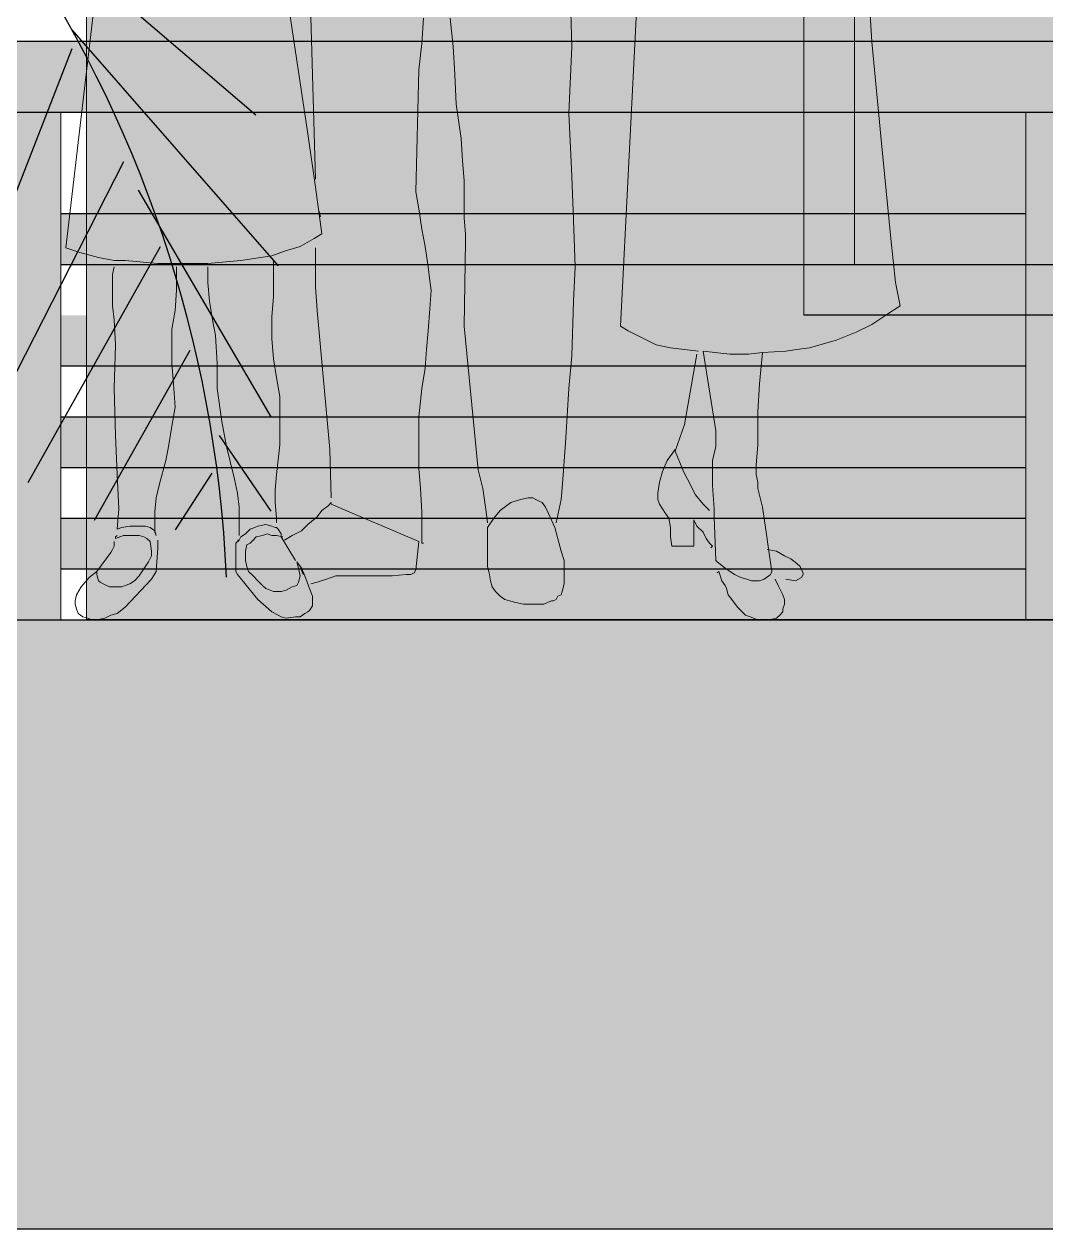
# Model space of a CAD drawing. Header units: inches. Extents: x -59 to 212, y 9 to 737.
# Drawn here: x -33.058 to -32.051, y 390.349 to 391.536 of the extents above; entities that cross this region are included whole.
import ezdxf

# ---------------------------------------------------------------- set-up
doc = ezdxf.new("R2010")
doc.units = ezdxf.units.IN
doc.header["$MEASUREMENT"] = 0
doc.layers.add('30-ESC HUM', color=251, linetype='Continuous', lineweight=0)
doc.layers.add('BN', color=1, linetype='Continuous')

# ---------------------------------------------------------------- blocks, each defined once
blk = doc.blocks.new('A$C48E30447')
at = {"layer": '30-ESC HUM'}
for p, q in [((0.9867, 0.8944), (0.9982, 0.7116)), ((0.6886, 0.3616), (0.7155, 0.8886)), ((0.3039, 0.5982), (0.2789, 0.7655)), ((0.6289, 0.7059), (0.627, 0.7616)), ((0.0404, 0.752), (0.0058, 0.4578)), ((0.3077, 0.7424), (0.3135, 0.5424)), ((0.4443, 0.7097), (0.4462, 0.7405)), ((0.4789, 0.7405), (0.4828, 0.7059)), ((0.4404, 0.677), (0.4443, 0.7097)), ((0.4828, 0.7059), (0.4847, 0.6713)), ((0.6251, 0.6232), (0.6289, 0.7059)), ((0.9982, 0.7116), (1.0098, 0.5866)), ((0.4366, 0.527), (0.4404, 0.677)), ((0.4847, 0.6713), (0.4866, 0.6347)), ((0.4866, 0.6347), (0.4924, 0.5924)), ((0.627, 0.5809), (0.6251, 0.6232)), ((0.3135, 0.5328), (0.3039, 0.5982)), ((0.4924, 0.5924), (0.4943, 0.5655)), ((0.6289, 0.5462), (0.627, 0.5809)), ((1.0098, 0.5866), (1.0213, 0.4693)), ((0.4943, 0.5655), (0.4962, 0.5405)), ((0.4962, 0.5405), (0.4962, 0.5155)), ((0.6309, 0.4924), (0.6289, 0.5462)), ((0.3212, 0.4751), (0.3135, 0.5328)), ((0.4404, 0.5058), (0.4366, 0.527)), ((0.4443, 0.4808), (0.4404, 0.5058)), ((0.4962, 0.5155), (0.4962, 0.4943)), ((0.3174, 0.5039), (0.3193, 0.4962)), ((0.4962, 0.4943), (0.4981, 0.4751)), ((0.6328, 0.4347), (0.6309, 0.4924)), ((0.3116, 0.4693), (0.3212, 0.4751)), ((0.4481, 0.4597), (0.4443, 0.4808)), ((0.4981, 0.4751), (0.4981, 0.4655)), ((0.2943, 0.4597), (0.3116, 0.4693)), ((0.4981, 0.4655), (0.4962, 0.3616)), ((1.0213, 0.4693), (1.0271, 0.4154)), ((0.0058, 0.4578), (0.0231, 0.452)), ((0.0231, 0.452), (0.0462, 0.4462)), ((0.0462, 0.4462), (0.0654, 0.4424)), ((0.2212, 0.4424), (0.2597, 0.4481)), ((0.2597, 0.4481), (0.275, 0.4539)), ((0.275, 0.4539), (0.2943, 0.4597)), ((0.3135, 0.4578), (0.3135, 0.4097)), ((0.452, 0.4347), (0.4481, 0.4597)), ((0.0635, 0.4251), (0.0654, 0.4347)), ((0.0654, 0.4424), (0.0789, 0.4424)), ((0.0789, 0.4424), (0.1192, 0.4385)), ((0.1192, 0.4385), (0.1423, 0.4385)), ((0.1423, 0.4385), (0.1808, 0.4385)), ((0.1423, 0.4347), (0.1423, 0.4193)), ((0.1808, 0.4385), (0.2212, 0.4424)), ((0.1808, 0.4154), (0.1808, 0.4347)), ((0.2616, 0.4424), (0.2616, 0.4212)), ((0.4539, 0.4174), (0.452, 0.4347)), ((0.6309, 0.3924), (0.6328, 0.4347)), ((0.0635, 0.4058), (0.0635, 0.4251)), ((0.1423, 0.4193), (0.1423, 0.4058)), ((0.1827, 0.3924), (0.1808, 0.4154)), ((0.2616, 0.4212), (0.2616, 0.3981)), ((0.4558, 0.4058), (0.4539, 0.4174)), ((1.0271, 0.4154), (1.0328, 0.3866)), ((0.0635, 0.3866), (0.0635, 0.4058)), ((0.1423, 0.4058), (0.1404, 0.3808)), ((0.3135, 0.4097), (0.3154, 0.3808)), ((0.4539, 0.3827), (0.4558, 0.4058)), ((0.0654, 0.3693), (0.0635, 0.3866)), ((0.1866, 0.3693), (0.1827, 0.3924)), ((0.2616, 0.3981), (0.2597, 0.3731)), ((0.6289, 0.325), (0.6309, 0.3924)), ((1.0328, 0.3866), (1.0155, 0.3751)), ((0.1404, 0.3808), (0.1366, 0.3577)), ((0.2597, 0.3731), (0.2597, 0.3577)), ((0.3154, 0.3808), (0.3308, 0.2096)), ((0.452, 0.3558), (0.4539, 0.3827)), ((1.0155, 0.3751), (0.9982, 0.3635)), ((0.0673, 0.3385), (0.0654, 0.3693)), ((0.1366, 0.3577), (0.1366, 0.3385)), ((0.1904, 0.3501), (0.1866, 0.3693)), ((0.2597, 0.3577), (0.2597, 0.3462)), ((0.4962, 0.3616), (0.5135, 0.1846)), ((0.6982, 0.3558), (0.6886, 0.3616)), ((0.9982, 0.3635), (0.979, 0.3539)), ((0.1923, 0.3154), (0.1904, 0.3501)), ((0.2597, 0.3462), (0.2616, 0.3212)), ((0.4501, 0.3327), (0.452, 0.3558)), ((0.7097, 0.3501), (0.6982, 0.3558)), ((0.7213, 0.3443), (0.7097, 0.3501)), ((0.7328, 0.3385), (0.7213, 0.3443)), ((0.954, 0.3443), (0.9213, 0.3347)), ((0.979, 0.3539), (0.954, 0.3443)), ((0.0654, 0.2847), (0.0673, 0.3385)), ((0.1366, 0.3385), (0.1366, 0.3154)), ((0.4481, 0.3097), (0.4501, 0.3327)), ((0.7501, 0.3347), (0.7328, 0.3385)), ((0.7674, 0.3327), (0.7501, 0.3347)), ((0.7847, 0.3308), (0.7674, 0.3327)), ((0.7828, 0.327), (0.7674, 0.2404)), ((0.8232, 0.327), (0.7905, 0.3308)), ((0.7905, 0.3308), (0.8059, 0.2327)), ((0.8463, 0.327), (0.8232, 0.327)), ((0.8636, 0.3289), (0.8463, 0.327)), ((0.8597, 0.2904), (0.8636, 0.3289)), ((0.8924, 0.3308), (0.8636, 0.3289)), ((0.9059, 0.3327), (0.8924, 0.3308)), ((0.9213, 0.3347), (0.9059, 0.3327)), ((0.1366, 0.3154), (0.1385, 0.2904)), ((0.1923, 0.2847), (0.1923, 0.3154)), ((0.2616, 0.3212), (0.2654, 0.2981)), ((0.6251, 0.2847), (0.6289, 0.325)), ((0.2654, 0.2981), (0.2693, 0.275)), ((0.4443, 0.2847), (0.4481, 0.3097)), ((0.0673, 0.227), (0.0654, 0.2847)), ((0.1385, 0.2904), (0.1404, 0.2616)), ((0.1981, 0.2443), (0.1923, 0.2847)), ((0.4404, 0.25), (0.4443, 0.2847)), ((0.6212, 0.2173), (0.6251, 0.2847)), ((0.8578, 0.2558), (0.8597, 0.2904)), ((0.2693, 0.275), (0.2693, 0.2443)), ((0.1404, 0.2616), (0.1366, 0.2385)), ((0.8578, 0.2154), (0.8578, 0.2558)), ((0.1366, 0.2385), (0.1327, 0.2154)), ((0.2039, 0.2135), (0.1981, 0.2443)), ((0.2693, 0.2443), (0.2693, 0.2154)), ((0.4404, 0.1866), (0.4404, 0.25)), ((0.7674, 0.2404), (0.7559, 0.2077)), ((0.0692, 0.1789), (0.0673, 0.227)), ((0.8059, 0.2327), (0.8059, 0.227)), ((0.8059, 0.227), (0.8059, 0.2135)), ((0.1327, 0.2154), (0.1289, 0.1962)), ((0.2135, 0.1731), (0.2039, 0.2135)), ((0.2693, 0.2154), (0.2654, 0.1789)), ((0.3308, 0.2096), (0.3327, 0.15)), ((0.6174, 0.1673), (0.6212, 0.2173)), ((0.7463, 0.1962), (0.7559, 0.2096)), ((0.7559, 0.2096), (0.7559, 0.2077)), ((0.7559, 0.2077), (0.7655, 0.1846)), ((0.8059, 0.2135), (0.802, 0.1962)), ((0.8559, 0.1904), (0.8578, 0.2154)), ((0.1289, 0.1962), (0.1212, 0.1673)), ((0.7405, 0.1827), (0.7463, 0.1962)), ((0.802, 0.1962), (0.802, 0.1846)), ((0.0712, 0.1366), (0.0692, 0.1789)), ((0.2654, 0.1789), (0.2635, 0.1596)), ((0.4424, 0.1616), (0.4404, 0.1866)), ((0.5135, 0.1846), (0.5193, 0.1616)), ((0.7366, 0.1693), (0.7405, 0.1827)), ((0.7655, 0.1846), (0.7693, 0.1769)), ((0.802, 0.1846), (0.802, 0.1789)), ((0.802, 0.1789), (0.802, 0.1731)), ((0.8559, 0.1866), (0.8559, 0.1904)), ((0.8559, 0.1789), (0.8559, 0.1866)), ((0.8578, 0.1693), (0.8559, 0.1789)), ((0.1212, 0.1673), (0.1173, 0.15)), ((0.2173, 0.1558), (0.2135, 0.1731)), ((0.6155, 0.1481), (0.6174, 0.1673)), ((0.7347, 0.1558), (0.7366, 0.1693)), ((0.7693, 0.1769), (0.7732, 0.1693)), ((0.7732, 0.1693), (0.777, 0.1616)), ((0.802, 0.1731), (0.802, 0.1654)), ((0.802, 0.1654), (0.804, 0.1366)), ((0.8578, 0.1616), (0.8578, 0.1693)), ((0.1173, 0.15), (0.1154, 0.1327)), ((0.2193, 0.1385), (0.2173, 0.1558)), ((0.2635, 0.1596), (0.2635, 0.1443)), ((0.4443, 0.1327), (0.4424, 0.1616)), ((0.5193, 0.1616), (0.5232, 0.1327)), ((0.5655, 0.1481), (0.5751, 0.15)), ((0.5751, 0.15), (0.5809, 0.15)), ((0.5809, 0.15), (0.5847, 0.1481)), ((0.7347, 0.1481), (0.7347, 0.1558)), ((0.777, 0.1616), (0.7809, 0.1539)), ((0.7809, 0.1539), (0.7905, 0.1423)), ((0.8636, 0.1385), (0.8578, 0.1616)), ((0.0692, 0.1116), (0.0712, 0.1366)), ((0.2193, 0.1039), (0.2193, 0.1385)), ((0.2635, 0.1443), (0.2654, 0.125)), ((0.3212, 0.1346), (0.3154, 0.1269)), ((0.3289, 0.1404), (0.3212, 0.1346)), ((0.3327, 0.1443), (0.3289, 0.1404)), ((0.3327, 0.1423), (0.3327, 0.1443)), ((0.4404, 0.0962), (0.3327, 0.1423)), ((0.5328, 0.125), (0.5405, 0.1346)), ((0.5405, 0.1346), (0.5539, 0.1443)), ((0.5539, 0.1443), (0.5655, 0.1481)), ((0.5847, 0.1481), (0.5885, 0.1462)), ((0.5885, 0.1462), (0.5924, 0.1443)), ((0.5924, 0.1443), (0.5962, 0.1385)), ((0.5962, 0.1385), (0.6001, 0.1308)), ((0.6097, 0.1192), (0.6155, 0.1481)), ((0.7366, 0.1423), (0.7347, 0.1481)), ((0.7405, 0.1366), (0.7366, 0.1423)), ((0.7443, 0.1308), (0.7405, 0.1366)), ((0.7905, 0.1423), (0.7982, 0.1346)), ((0.804, 0.1366), (0.804, 0.1269)), ((0.8674, 0.1135), (0.8636, 0.1385)), ((0.1154, 0.1327), (0.1154, 0.1135)), ((0.2654, 0.125), (0.2654, 0.1192)), ((0.3154, 0.1269), (0.3039, 0.1173)), ((0.4443, 0.1135), (0.4443, 0.1327)), ((0.5232, 0.1327), (0.5251, 0.1192)), ((0.5251, 0.1135), (0.5328, 0.125)), ((0.6001, 0.1308), (0.6078, 0.1135)), ((0.7482, 0.125), (0.7443, 0.1308)), ((0.7501, 0.1135), (0.7482, 0.125)), ((0.779, 0.1231), (0.779, 0.0904)), ((0.7828, 0.1154), (0.779, 0.1231)), ((0.804, 0.1269), (0.8059, 0.0731)), ((0.0692, 0.1039), (0.0673, 0.1019)), ((0.0673, 0.1), (0.0769, 0.1039)), ((0.075, 0.1135), (0.0692, 0.1116)), ((0.0846, 0.1154), (0.075, 0.1135)), ((0.0769, 0.1039), (0.0846, 0.1039)), ((0.0942, 0.1154), (0.0846, 0.1154)), ((0.0846, 0.1039), (0.0962, 0.1039)), ((0.1039, 0.1154), (0.0942, 0.1154)), ((0.0962, 0.1039), (0.1019, 0.1019)), ((0.1096, 0.1135), (0.1039, 0.1154)), ((0.1154, 0.1096), (0.1096, 0.1135)), ((0.1154, 0.1135), (0.1154, 0.1077)), ((0.1173, 0.1039), (0.1154, 0.1096)), ((0.1154, 0.1077), (0.1173, 0.1039)), ((0.2212, 0.1019), (0.227, 0.1058)), ((0.227, 0.1058), (0.2327, 0.1116)), ((0.2327, 0.1116), (0.2385, 0.1135)), ((0.2385, 0.1135), (0.2423, 0.1154)), ((0.2481, 0.1039), (0.2404, 0.1019)), ((0.2423, 0.1154), (0.252, 0.1173)), ((0.2539, 0.1058), (0.2481, 0.1039)), ((0.252, 0.1173), (0.2597, 0.1154)), ((0.2597, 0.1039), (0.2539, 0.1058)), ((0.2597, 0.1154), (0.2635, 0.1135)), ((0.2654, 0.1039), (0.2597, 0.1039)), ((0.2635, 0.1135), (0.2654, 0.1135)), ((0.2654, 0.1135), (0.2673, 0.1116)), ((0.2731, 0.1019), (0.2654, 0.1039)), ((0.2673, 0.1116), (0.2712, 0.1058)), ((0.2712, 0.1058), (0.2712, 0.1019)), ((0.2847, 0.1039), (0.275, 0.0981)), ((0.2962, 0.1096), (0.2847, 0.1039)), ((0.3039, 0.1173), (0.2962, 0.1096)), ((0.4443, 0.0942), (0.4443, 0.1135)), ((0.5251, 0.0904), (0.5251, 0.1135)), ((0.6078, 0.1135), (0.6155, 0.0846)), ((0.7501, 0.1019), (0.7501, 0.1135)), ((0.7905, 0.1077), (0.7828, 0.1154)), ((0.7943, 0.1), (0.7905, 0.1077)), ((0.8713, 0.0846), (0.8674, 0.1135)), ((0.0654, 0.0904), (0.0635, 0.0866)), ((0.0654, 0.0962), (0.0654, 0.0904)), ((0.0673, 0.1019), (0.0673, 0.1)), ((0.1019, 0.1019), (0.1058, 0.1)), ((0.1058, 0.1), (0.1096, 0.0962)), ((0.1096, 0.0962), (0.1116, 0.0846)), ((0.1192, 0.0885), (0.1192, 0.0981)), ((0.1192, 0.0981), (0.1192, 0.0962)), ((0.2154, 0.0942), (0.2193, 0.0981)), ((0.2154, 0.0789), (0.2154, 0.0942)), ((0.2173, 0.0981), (0.2193, 0.0981)), ((0.2193, 0.0981), (0.2173, 0.0981)), ((0.2193, 0.0981), (0.2212, 0.1019)), ((0.2289, 0.0923), (0.227, 0.0846)), ((0.2327, 0.0942), (0.2289, 0.0923)), ((0.2366, 0.0981), (0.2327, 0.0942)), ((0.2404, 0.1019), (0.2366, 0.0981)), ((0.2712, 0.1019), (0.2731, 0.1019)), ((0.2885, 0.0731), (0.2712, 0.1019)), ((0.4366, 0.0615), (0.4404, 0.0962)), ((0.4462, 0.0942), (0.4443, 0.0942)), ((0.5251, 0.0654), (0.5251, 0.0904)), ((0.752, 0.0904), (0.7501, 0.1019)), ((0.779, 0.0904), (0.752, 0.0904)), ((0.7982, 0.0942), (0.7943, 0.1)), ((0.802, 0.0904), (0.7982, 0.0942)), ((0.8001, 0.0885), (0.802, 0.0904)), ((0.0615, 0.0827), (0.0442, 0.0596)), ((0.0635, 0.0866), (0.0615, 0.0827)), ((0.1116, 0.0789), (0.1077, 0.0712)), ((0.1116, 0.0846), (0.1116, 0.0789)), ((0.1173, 0.0596), (0.1192, 0.0885)), ((0.2154, 0.0712), (0.2154, 0.0789)), ((0.227, 0.0846), (0.227, 0.0789)), ((0.227, 0.0789), (0.227, 0.0731)), ((0.6155, 0.0846), (0.6193, 0.0731)), ((0.8809, 0.0846), (0.8694, 0.0866)), ((0.8751, 0.0596), (0.8713, 0.0846)), ((0.8905, 0.0789), (0.8809, 0.0846)), ((0.8982, 0.075), (0.8905, 0.0789)), ((0.9059, 0.0692), (0.8982, 0.075)), ((0.0442, 0.0596), (0.0346, 0.0519)), ((0.0442, 0.0558), (0.0442, 0.0596)), ((0.1077, 0.0712), (0.0962, 0.0539)), ((0.1116, 0.05), (0.1173, 0.0596)), ((0.2154, 0.0654), (0.2154, 0.0712)), ((0.2154, 0.0596), (0.2154, 0.0654)), ((0.2173, 0.0558), (0.2154, 0.0596)), ((0.227, 0.0731), (0.2289, 0.0654)), ((0.2289, 0.0654), (0.2308, 0.0596)), ((0.2308, 0.0596), (0.2366, 0.0539)), ((0.2923, 0.0635), (0.2904, 0.0712)), ((0.2904, 0.0712), (0.2962, 0.0635)), ((0.2943, 0.0539), (0.2923, 0.0635)), ((0.2943, 0.0654), (0.2981, 0.0558)), ((0.2962, 0.0635), (0.3, 0.0539)), ((0.4347, 0.0577), (0.4366, 0.0615)), ((0.527, 0.0577), (0.5251, 0.0654)), ((0.6193, 0.0731), (0.6193, 0.0558)), ((0.8059, 0.0731), (0.8078, 0.0712)), ((0.8078, 0.0712), (0.8174, 0.0635)), ((0.8078, 0.0577), (0.8097, 0.0596)), ((0.8097, 0.0596), (0.8136, 0.0481)), ((0.8174, 0.0635), (0.829, 0.0558)), ((0.8732, 0.0558), (0.8751, 0.0596)), ((0.9097, 0.0654), (0.9059, 0.0692)), ((0.9117, 0.0615), (0.9097, 0.0654)), ((0.9136, 0.0577), (0.9117, 0.0615)), ((0.0346, 0.0519), (0.025, 0.0404)), ((0.0462, 0.0481), (0.0442, 0.0558)), ((0.0481, 0.0462), (0.0462, 0.0481)), ((0.0519, 0.0442), (0.0481, 0.0462)), ((0.0789, 0.0154), (0.1116, 0.05)), ((0.0904, 0.0481), (0.0846, 0.0442)), ((0.0962, 0.0539), (0.0904, 0.0481)), ((0.2423, 0.025), (0.2173, 0.0558)), ((0.2366, 0.0539), (0.2423, 0.0481)), ((0.2423, 0.0481), (0.2481, 0.0423)), ((0.2904, 0.0423), (0.2923, 0.0462)), ((0.2923, 0.0462), (0.2943, 0.0539)), ((0.3, 0.0539), (0.3058, 0.0385)), ((0.3077, 0.0442), (0.3154, 0.0462)), ((0.3154, 0.0462), (0.327, 0.05)), ((0.327, 0.05), (0.3385, 0.0539)), ((0.3385, 0.0539), (0.3558, 0.0539)), ((0.3558, 0.0539), (0.3674, 0.0539)), ((0.3674, 0.0539), (0.3847, 0.0539)), ((0.3847, 0.0539), (0.4078, 0.0539)), ((0.4078, 0.0539), (0.4251, 0.0558)), ((0.4251, 0.0558), (0.4308, 0.0558)), ((0.4308, 0.0558), (0.4347, 0.0577)), ((0.5289, 0.0481), (0.527, 0.0577)), ((0.5308, 0.0404), (0.5289, 0.0481)), ((0.6193, 0.0558), (0.6193, 0.0442)), ((0.8136, 0.0481), (0.8174, 0.0423)), ((0.829, 0.0558), (0.8367, 0.0519)), ((0.8367, 0.0519), (0.8444, 0.05)), ((0.8444, 0.05), (0.8501, 0.0481)), ((0.8501, 0.0481), (0.854, 0.0481)), ((0.854, 0.0481), (0.8597, 0.0481)), ((0.8597, 0.0481), (0.8655, 0.05)), ((0.8655, 0.05), (0.8713, 0.0539)), ((0.8713, 0.0539), (0.8732, 0.0558)), ((0.8828, 0.0423), (0.879, 0.05)), ((0.8924, 0.05), (0.904, 0.0481)), ((0.904, 0.0481), (0.9078, 0.05)), ((0.9078, 0.05), (0.9117, 0.0519)), ((0.9117, 0.0519), (0.9136, 0.0558)), ((0.9136, 0.0558), (0.9136, 0.0577)), ((0.0192, 0.0308), (0.0173, 0.0231)), ((0.025, 0.0404), (0.0192, 0.0308)), ((0.0596, 0.0404), (0.0519, 0.0442)), ((0.0673, 0.0404), (0.0596, 0.0404)), ((0.075, 0.0404), (0.0673, 0.0404)), ((0.0789, 0.0423), (0.075, 0.0404)), ((0.0846, 0.0442), (0.0789, 0.0423)), ((0.2481, 0.0423), (0.252, 0.0385)), ((0.252, 0.0385), (0.2577, 0.0365)), ((0.2577, 0.0365), (0.2616, 0.0346)), ((0.2616, 0.0346), (0.2654, 0.0346)), ((0.2654, 0.0346), (0.2712, 0.0346)), ((0.2712, 0.0346), (0.277, 0.0365)), ((0.277, 0.0365), (0.2808, 0.0385)), ((0.2808, 0.0385), (0.2847, 0.0404)), ((0.2847, 0.0404), (0.2904, 0.0423)), ((0.3058, 0.0385), (0.3097, 0.0289)), ((0.5347, 0.0346), (0.5308, 0.0404)), ((0.5405, 0.0289), (0.5347, 0.0346)), ((0.6155, 0.0308), (0.6116, 0.0289)), ((0.6174, 0.0365), (0.6155, 0.0308)), ((0.6193, 0.0442), (0.6174, 0.0365)), ((0.8174, 0.0423), (0.8193, 0.0385)), ((0.8193, 0.0385), (0.8213, 0.0308)), ((0.8213, 0.0308), (0.827, 0.0231)), ((0.8886, 0.0308), (0.8828, 0.0423)), ((0.8905, 0.025), (0.8886, 0.0308)), ((0.0173, 0.0231), (0.0173, 0.0192)), ((0.0173, 0.0192), (0.0192, 0.0135)), ((0.0692, 0.0077), (0.0789, 0.0154)), ((0.2597, 0.0096), (0.2423, 0.025)), ((0.3097, 0.0173), (0.3058, 0.0115)), ((0.3097, 0.0289), (0.3097, 0.0212)), ((0.3097, 0.0212), (0.3097, 0.0173)), ((0.5462, 0.025), (0.5405, 0.0289)), ((0.552, 0.0231), (0.5462, 0.025)), ((0.5597, 0.0212), (0.552, 0.0231)), ((0.5693, 0.0192), (0.5597, 0.0212)), ((0.5866, 0.0192), (0.5693, 0.0192)), ((0.5943, 0.0192), (0.5866, 0.0192)), ((0.6039, 0.0231), (0.5943, 0.0192)), ((0.6059, 0.0231), (0.6039, 0.0231)), ((0.6097, 0.025), (0.6059, 0.0231)), ((0.6116, 0.0289), (0.6097, 0.025)), ((0.827, 0.0231), (0.8328, 0.0154)), ((0.8328, 0.0154), (0.8386, 0.0096)), ((0.8886, 0.0135), (0.8905, 0.0192)), ((0.8905, 0.0192), (0.8905, 0.025)), ((0.0192, 0.0135), (0.0212, 0.0077)), ((0.0212, 0.0077), (0.0269, 0.0038)), ((0.0269, 0.0038), (0.0327, 0.0019)), ((0.0327, 0.0019), (0.0385, 0)), ((0.0385, 0), (0.0442, 0)), ((0.0442, 0), (0.0539, 0.0019)), ((0.0539, 0.0019), (0.0615, 0.0058)), ((0.0615, 0.0058), (0.0692, 0.0077)), ((0.2673, 0.0058), (0.2597, 0.0096)), ((0.2712, 0.0038), (0.2673, 0.0058)), ((0.277, 0.0019), (0.2712, 0.0038)), ((0.2885, 0.0038), (0.277, 0.0019)), ((0.2943, 0.0038), (0.2885, 0.0038)), ((0.3, 0.0077), (0.2943, 0.0038)), ((0.3039, 0.0096), (0.3, 0.0077)), ((0.3058, 0.0115), (0.3039, 0.0096)), ((0.8386, 0.0096), (0.8424, 0.0058)), ((0.8424, 0.0058), (0.8482, 0.0038)), ((0.8482, 0.0038), (0.8578, 0)), ((0.8578, 0), (0.8655, 0)), ((0.8655, 0), (0.8713, 0)), ((0.8713, 0), (0.8809, 0.0019)), ((0.8809, 0.0019), (0.8847, 0.0058)), ((0.8847, 0.0058), (0.8886, 0.0096)), ((0.8886, 0.0096), (0.8886, 0.0135))]:
    blk.add_line(p, q, dxfattribs=at)

msp = doc.modelspace()

# ---------------------------------------------------------------- hatches: boundary and pattern name
at = {"true_color": 0xffeddb}
h = msp.add_hatch(color=7, dxfattribs=at)
h.dxf.hatch_style = 1
h.paths.add_polyline_path([(-32.99629, 393.9494), (-32.99629, 390.9494), (-29.11049, 390.9494), (-29.11049, 393.4494), (-27.11049, 393.4494), (-27.11049, 390.9494), (-20.79629, 390.9494), (-20.79629, 393.9494)])
h.paths.add_polyline_path([(-29.9898, 393.4494), (-29.9898, 391.2494), (-30.9898, 391.2494), (-30.9898, 393.4494)], flags=16)
h.paths.add_polyline_path([(-30.0398, 393.3994), (-30.0398, 391.5194), (-30.0398, 391.2994), (-30.9398, 391.2994), (-30.9398, 393.3994)], flags=0)
h.paths.add_polyline_path([(-31.2898, 393.4494), (-31.2898, 391.2494), (-32.2898, 391.2494), (-32.2898, 393.4494)], flags=16)
h.paths.add_polyline_path([(-31.3398, 393.3994), (-31.3398, 391.5194), (-31.3398, 391.2994), (-32.2398, 391.2994), (-32.2398, 393.3994)], flags=0)
h.paths.add_polyline_path([(-26.06801, 393.1494), (-25.26801, 393.1494), (-25.26801, 392.3494), (-26.06801, 392.3494)], flags=16)
h.paths.add_polyline_path([(-26.01801, 393.0994), (-25.31801, 393.0994), (-25.31801, 392.3994), (-26.01801, 392.3994)], flags=0)
h.paths.add_polyline_path([(-22.35361, 393.4494), (-21.35361, 393.4494), (-21.35361, 391.2494), (-22.35361, 391.2494)], flags=16)
h.paths.add_polyline_path([(-22.30361, 393.3994), (-21.40361, 393.3994), (-21.40361, 391.5194), (-21.40361, 391.2994), (-22.30361, 391.2994)], flags=0)
h = msp.add_hatch(color=32)
h.dxf.hatch_style = 1
h.paths.add_polyline_path([(-29.11049, 393.4494), (-29.11049, 390.9494), (-29.06049, 390.9494), (-29.06049, 393.3994), (-27.16049, 393.3994), (-27.16049, 390.9494), (-27.11049, 390.9494), (-27.11049, 393.4494)])
h.paths.add_polyline_path([(-28.07549, 393.3994), (-28.10049, 393.3994), (-28.10049, 390.9494), (-28.07549, 390.9494)], flags=17)
h.paths.add_polyline_path([(-28.10049, 393.3994), (-28.12549, 393.3994), (-28.12549, 390.9494), (-28.10049, 390.9494)], flags=17)
h.paths.add_polyline_path([(-31.2898, 393.4494), (-32.2898, 393.4494), (-32.2898, 391.2494), (-31.2898, 391.2494)])
h.paths.add_polyline_path([(-31.3398, 393.3994), (-31.3398, 391.5194), (-31.3398, 391.2994), (-32.2398, 391.2994), (-32.2398, 393.3994)], flags=16)
h.paths.add_polyline_path([(-30.9898, 393.4494), (-30.9898, 391.2494), (-29.9898, 391.2494), (-29.9898, 393.4494)])
h.paths.add_polyline_path([(-30.0398, 393.3994), (-30.0398, 391.5194), (-30.0398, 391.2994), (-30.9398, 391.2994), (-30.9398, 393.3994)], flags=16)
h.paths.add_polyline_path([(-21.35361, 393.4494), (-22.35361, 393.4494), (-22.35361, 391.2494), (-21.35361, 391.2494)])
h.paths.add_polyline_path([(-21.40361, 393.3994), (-21.40361, 391.5194), (-21.40361, 391.2994), (-22.30361, 391.2994), (-22.30361, 393.3994)], flags=16)
h = msp.add_hatch(color=256)
h.dxf.hatch_style = 1
h.set_gradient(color1=(255, 255, 255), color2=(173, 221, 247))
h.paths.add_polyline_path([(-32.2398, 392.8994), (-31.8148, 392.8994), (-31.8148, 393.3994), (-32.2398, 393.3994)])
h.paths.add_polyline_path([(-31.7648, 392.8994), (-31.3398, 392.8994), (-31.3398, 393.3994), (-31.7648, 393.3994)])
h.paths.add_polyline_path([(-31.7648, 392.8494), (-31.7648, 392.3744), (-31.3398, 392.3744), (-31.3398, 392.8494)])
h.paths.add_polyline_path([(-31.8148, 392.8494), (-32.2398, 392.8494), (-32.2398, 392.3744), (-31.8148, 392.3744)])
h.paths.add_polyline_path([(-31.7648, 391.8494), (-31.3398, 391.8494), (-31.3398, 392.3244), (-31.7648, 392.3244)])
h.paths.add_polyline_path([(-32.2398, 392.3244), (-32.2398, 391.8494), (-31.8148, 391.8494), (-31.8148, 392.3244)])
h.paths.add_polyline_path([(-32.2398, 391.7994), (-32.2398, 391.2994), (-31.8148, 391.2994), (-31.8148, 391.7994)])
h.paths.add_polyline_path([(-31.7648, 391.7994), (-31.7648, 391.2994), (-31.3398, 391.2994), (-31.3398, 391.7994)])
h.paths.add_polyline_path([(-30.9398, 391.2994), (-30.5148, 391.2994), (-30.5148, 391.7994), (-30.9398, 391.7994)])
h.paths.add_polyline_path([(-30.5148, 391.8494), (-30.5148, 392.3244), (-30.9398, 392.3244), (-30.9398, 391.8494)])
h.paths.add_polyline_path([(-30.4648, 391.8494), (-30.0398, 391.8494), (-30.0398, 392.3244), (-30.4648, 392.3244)])
h.paths.add_polyline_path([(-30.4648, 391.2994), (-30.0398, 391.2994), (-30.0398, 391.7994), (-30.4648, 391.7994)])
h.paths.add_polyline_path([(-30.0398, 392.3744), (-30.0398, 392.8494), (-30.4648, 392.8494), (-30.4648, 392.3744)])
h.paths.add_polyline_path([(-30.5148, 392.3744), (-30.5148, 392.8494), (-30.9398, 392.8494), (-30.9398, 392.3744)])
h.paths.add_polyline_path([(-30.4648, 392.8994), (-30.0398, 392.8994), (-30.0398, 393.3994), (-30.4648, 393.3994)])
h.paths.add_polyline_path([(-30.5148, 393.3994), (-30.9398, 393.3994), (-30.9398, 392.8994), (-30.5148, 392.8994)])
h.paths.add_polyline_path([(-26.01801, 392.7244), (-26.01801, 392.3994), (-25.31801, 392.3994), (-25.31801, 392.7244)])
h.paths.add_polyline_path([(-25.31801, 392.7494), (-25.31801, 393.0994), (-26.01801, 393.0994), (-26.01801, 392.7494)])
h.paths.add_polyline_path([(-21.87861, 393.3994), (-22.30361, 393.3994), (-22.30361, 392.8994), (-21.87861, 392.8994)])
h.paths.add_polyline_path([(-21.82861, 392.8994), (-21.40361, 392.8994), (-21.40361, 393.3994), (-21.82861, 393.3994)])
h.paths.add_polyline_path([(-21.82861, 392.8494), (-21.82861, 392.3744), (-21.40361, 392.3744), (-21.40361, 392.8494)])
h.paths.add_polyline_path([(-21.82861, 392.3244), (-21.82861, 391.8494), (-21.40361, 391.8494), (-21.40361, 392.3244)])
h.paths.add_polyline_path([(-21.82861, 391.7994), (-21.82861, 391.2994), (-21.40361, 391.2994), (-21.40361, 391.7994)])
h.paths.add_polyline_path([(-22.30361, 391.7994), (-22.30361, 391.2994), (-21.87861, 391.2994), (-21.87861, 391.7994)])
h.paths.add_polyline_path([(-22.30361, 392.3244), (-22.30361, 391.8494), (-21.87861, 391.8494), (-21.87861, 392.3244)])
h.paths.add_polyline_path([(-22.30361, 392.3744), (-21.87861, 392.3744), (-21.87861, 392.8494), (-22.30361, 392.8494)])
h = msp.add_hatch(color=34)
h.dxf.hatch_style = 1
h.paths.add_polyline_path([(-20.79629, 391.5194), (-34.99629, 391.5194), (-34.99629, 390.9494), (-34.94629, 390.9494), (-34.94629, 391.4494), (-20.87129, 391.4494), (-20.87129, 390.9494), (-20.79629, 390.9494)])
h.paths.add_polyline_path([(-34.87129, 391.4494), (-34.92129, 391.4494), (-34.92129, 390.9494), (-34.87129, 390.9494)], flags=17)
h.paths.add_polyline_path([(-34.77129, 391.4494), (-34.82129, 391.4494), (-34.82129, 390.9494), (-34.77129, 390.9494)], flags=17)
h.paths.add_polyline_path([(-34.02129, 391.4494), (-34.07129, 391.4494), (-34.07129, 390.9494), (-34.02129, 390.9494)], flags=17)
h.paths.add_polyline_path([(-33.02129, 391.4494), (-33.07129, 391.4494), (-33.07129, 390.9494), (-33.02129, 390.9494)], flags=17)
h.paths.add_polyline_path([(-32.02129, 391.4494), (-32.07129, 391.4494), (-32.07129, 390.9494), (-32.02129, 390.9494)], flags=17)
h.paths.add_polyline_path([(-31.02129, 391.4494), (-31.07129, 391.4494), (-31.07129, 390.9494), (-31.02129, 390.9494)], flags=17)
h.paths.add_polyline_path([(-30.02129, 391.4494), (-30.07129, 391.4494), (-30.07129, 390.9494), (-30.02129, 390.9494)], flags=17)
h.paths.add_polyline_path([(-29.02129, 391.4494), (-29.07129, 391.4494), (-29.07129, 390.9494), (-29.02129, 390.9494)], flags=17)
h.paths.add_polyline_path([(-28.02129, 391.4494), (-28.07129, 391.4494), (-28.07129, 390.9494), (-28.02129, 390.9494)], flags=17)
h.paths.add_polyline_path([(-27.02129, 391.4494), (-27.07129, 391.4494), (-27.07129, 390.9494), (-27.02129, 390.9494)], flags=17)
h.paths.add_polyline_path([(-26.02129, 391.4494), (-26.07129, 391.4494), (-26.07129, 390.9494), (-26.02129, 390.9494)], flags=17)
h.paths.add_polyline_path([(-25.02129, 391.4494), (-25.07129, 391.4494), (-25.07129, 390.9494), (-25.02129, 390.9494)], flags=17)
h.paths.add_polyline_path([(-24.02129, 391.4494), (-24.07129, 391.4494), (-24.07129, 390.9494), (-24.02129, 390.9494)], flags=17)
h.paths.add_polyline_path([(-23.02129, 391.4494), (-23.07129, 391.4494), (-23.07129, 390.9494), (-23.02129, 390.9494)], flags=17)
h.paths.add_polyline_path([(-22.02129, 391.4494), (-22.07129, 391.4494), (-22.07129, 390.9494), (-22.02129, 390.9494)], flags=17)
h.paths.add_polyline_path([(-21.07129, 391.4494), (-21.12129, 391.4494), (-21.12129, 390.9494), (-21.07129, 390.9494)], flags=17)
h.paths.add_polyline_path([(-20.92129, 391.4494), (-20.97129, 391.4494), (-20.97129, 390.9494), (-20.92129, 390.9494)], flags=17)
at = {"true_color": 0x636466}
h = msp.add_hatch(color=251, dxfattribs=at)
h.dxf.hatch_style = 1
h.paths.add_polyline_path([(-22.07129, 391.3494), (-23.02129, 391.3494), (-23.02129, 391.2994), (-22.07129, 391.2994)])
h.paths.add_polyline_path([(-21.12129, 391.3494), (-22.02129, 391.3494), (-22.02129, 391.2994), (-21.12129, 391.2994)])
h.paths.add_polyline_path([(-20.87129, 391.3494), (-20.92129, 391.3494), (-20.92129, 391.2994), (-20.87129, 391.2994)])
h.paths.add_polyline_path([(-20.97129, 391.3494), (-21.07129, 391.3494), (-21.07129, 391.2994), (-20.97129, 391.2994)])
h.paths.add_polyline_path([(-20.97129, 391.2494), (-21.07129, 391.2494), (-21.07129, 391.1994), (-20.97129, 391.1994)])
h.paths.add_polyline_path([(-20.87129, 391.2494), (-20.92129, 391.2494), (-20.92129, 391.1994), (-20.87129, 391.1994)])
h.paths.add_polyline_path([(-20.87129, 391.1494), (-20.92129, 391.1494), (-20.92129, 391.0994), (-20.87129, 391.0994)])
h.paths.add_polyline_path([(-20.87129, 391.0494), (-20.92129, 391.0494), (-20.92129, 390.9994), (-20.87129, 390.9994)])
h.paths.add_polyline_path([(-20.97129, 391.0494), (-21.07129, 391.0494), (-21.07129, 390.9994), (-20.97129, 390.9994)])
h.paths.add_polyline_path([(-20.97129, 391.1494), (-21.07129, 391.1494), (-21.07129, 391.0994), (-20.97129, 391.0994)])
h.paths.add_polyline_path([(-21.12129, 391.1494), (-22.02129, 391.1494), (-22.02129, 391.0994), (-21.12129, 391.0994)])
h.paths.add_polyline_path([(-21.12129, 391.2494), (-22.02129, 391.2494), (-22.02129, 391.1994), (-21.12129, 391.1994)])
h.paths.add_polyline_path([(-21.12129, 391.0494), (-22.02129, 391.0494), (-22.02129, 390.9994), (-21.12129, 390.9994)])
h.paths.add_polyline_path([(-22.07129, 391.2494), (-23.02129, 391.2494), (-23.02129, 391.1994), (-22.07129, 391.1994)])
h.paths.add_polyline_path([(-22.07129, 391.1494), (-23.02129, 391.1494), (-23.02129, 391.0994), (-22.07129, 391.0994)])
h.paths.add_polyline_path([(-22.07129, 391.0494), (-23.02129, 391.0494), (-23.02129, 390.9994), (-22.07129, 390.9994)])
h.paths.add_polyline_path([(-23.07129, 391.3494), (-24.02129, 391.3494), (-24.02129, 391.2994), (-23.07129, 391.2994)])
h.paths.add_polyline_path([(-23.07129, 391.2494), (-24.02129, 391.2494), (-24.02129, 391.1994), (-23.07129, 391.1994)])
h.paths.add_polyline_path([(-23.07129, 391.1494), (-24.02129, 391.1494), (-24.02129, 391.0994), (-23.07129, 391.0994)])
h.paths.add_polyline_path([(-23.07129, 391.0494), (-24.02129, 391.0494), (-24.02129, 390.9994), (-23.07129, 390.9994)])
h.paths.add_polyline_path([(-24.07129, 391.0494), (-25.02129, 391.0494), (-25.02129, 390.9994), (-24.07129, 390.9994)])
h.paths.add_polyline_path([(-24.07129, 391.1494), (-25.02129, 391.1494), (-25.02129, 391.0994), (-24.07129, 391.0994)])
h.paths.add_polyline_path([(-24.07129, 391.2494), (-25.02129, 391.2494), (-25.02129, 391.1994), (-24.07129, 391.1994)])
h.paths.add_polyline_path([(-24.07129, 391.3494), (-25.02129, 391.3494), (-25.02129, 391.2994), (-24.07129, 391.2994)])
h.paths.add_polyline_path([(-25.07129, 391.3494), (-26.02129, 391.3494), (-26.02129, 391.2994), (-25.07129, 391.2994)])
h.paths.add_polyline_path([(-26.07129, 391.3494), (-27.02129, 391.3494), (-27.02129, 391.2994), (-26.07129, 391.2994)])
h.paths.add_polyline_path([(-26.07129, 391.2494), (-27.02129, 391.2494), (-27.02129, 391.1994), (-26.07129, 391.1994)])
h.paths.add_polyline_path([(-25.07129, 391.2494), (-26.02129, 391.2494), (-26.02129, 391.1994), (-25.07129, 391.1994)])
h.paths.add_polyline_path([(-25.07129, 391.1494), (-26.02129, 391.1494), (-26.02129, 391.0994), (-25.07129, 391.0994)])
h.paths.add_polyline_path([(-25.07129, 391.0494), (-26.02129, 391.0494), (-26.02129, 390.9994), (-25.07129, 390.9994)])
h.paths.add_polyline_path([(-26.07129, 391.0494), (-27.02129, 391.0494), (-27.02129, 390.9994), (-26.07129, 390.9994)])
h.paths.add_polyline_path([(-26.07129, 391.1494), (-27.02129, 391.1494), (-27.02129, 391.0994), (-26.07129, 391.0994)])
h.paths.add_polyline_path([(-27.07129, 391.3494), (-28.02129, 391.3494), (-28.02129, 391.2994), (-27.07129, 391.2994)])
h.paths.add_polyline_path([(-28.07129, 391.3494), (-29.02129, 391.3494), (-29.02129, 391.2994), (-28.07129, 391.2994)])
h.paths.add_polyline_path([(-28.07129, 391.2494), (-29.02129, 391.2494), (-29.02129, 391.1994), (-28.07129, 391.1994)])
h.paths.add_polyline_path([(-27.07129, 391.2494), (-28.02129, 391.2494), (-28.02129, 391.1994), (-27.07129, 391.1994)])
h.paths.add_polyline_path([(-27.07129, 391.1494), (-28.02129, 391.1494), (-28.02129, 391.0994), (-27.07129, 391.0994)])
h.paths.add_polyline_path([(-28.07129, 391.1494), (-29.02129, 391.1494), (-29.02129, 391.0994), (-28.07129, 391.0994)])
h.paths.add_polyline_path([(-28.07129, 391.0494), (-29.02129, 391.0494), (-29.02129, 390.9994), (-28.07129, 390.9994)])
h.paths.add_polyline_path([(-27.07129, 391.0494), (-28.02129, 391.0494), (-28.02129, 390.9994), (-27.07129, 390.9994)])
h.paths.add_polyline_path([(-29.07129, 391.3494), (-30.02129, 391.3494), (-30.02129, 391.2994), (-29.07129, 391.2994)])
h.paths.add_polyline_path([(-30.07129, 391.3494), (-31.02129, 391.3494), (-31.02129, 391.2994), (-30.07129, 391.2994)])
h.paths.add_polyline_path([(-30.07129, 391.2494), (-31.02129, 391.2494), (-31.02129, 391.1994), (-30.07129, 391.1994)])
h.paths.add_polyline_path([(-29.07129, 391.2494), (-30.02129, 391.2494), (-30.02129, 391.1994), (-29.07129, 391.1994)])
h.paths.add_polyline_path([(-29.07129, 391.1494), (-30.02129, 391.1494), (-30.02129, 391.0994), (-29.07129, 391.0994)])
h.paths.add_polyline_path([(-30.07129, 391.1494), (-31.02129, 391.1494), (-31.02129, 391.0994), (-30.07129, 391.0994)])
h.paths.add_polyline_path([(-30.07129, 391.0494), (-31.02129, 391.0494), (-31.02129, 390.9994), (-30.07129, 390.9994)])
h.paths.add_polyline_path([(-29.07129, 391.0494), (-30.02129, 391.0494), (-30.02129, 390.9994), (-29.07129, 390.9994)])
h.paths.add_polyline_path([(-31.07129, 391.3494), (-32.02129, 391.3494), (-32.02129, 391.2994), (-31.07129, 391.2994)])
h.paths.add_polyline_path([(-32.07129, 391.3494), (-33.02129, 391.3494), (-33.02129, 391.2994), (-32.07129, 391.2994)])
h.paths.add_polyline_path([(-32.07129, 391.2494), (-33.02129, 391.2494), (-33.02129, 391.1994), (-32.07129, 391.1994)])
h.paths.add_polyline_path([(-31.07129, 391.2494), (-32.02129, 391.2494), (-32.02129, 391.1994), (-31.07129, 391.1994)])
h.paths.add_polyline_path([(-31.07129, 391.1494), (-32.02129, 391.1494), (-32.02129, 391.0994), (-31.07129, 391.0994)])
h.paths.add_polyline_path([(-32.07129, 391.1494), (-33.02129, 391.1494), (-33.02129, 391.0994), (-32.07129, 391.0994)])
h.paths.add_polyline_path([(-31.07129, 391.0494), (-32.02129, 391.0494), (-32.02129, 390.9994), (-31.07129, 390.9994)])
h.paths.add_polyline_path([(-32.07129, 391.0494), (-33.02129, 391.0494), (-33.02129, 390.9994), (-32.07129, 390.9994)])
h.paths.add_polyline_path([(-33.07129, 391.3494), (-34.02129, 391.3494), (-34.02129, 391.2994), (-33.07129, 391.2994)])
h.paths.add_polyline_path([(-34.07129, 391.3494), (-34.77129, 391.3494), (-34.77129, 391.2994), (-34.07129, 391.2994)])
h.paths.add_polyline_path([(-34.07129, 391.2494), (-34.77129, 391.2494), (-34.77129, 391.1994), (-34.07129, 391.1994)])
h.paths.add_polyline_path([(-33.07129, 391.2494), (-34.02129, 391.2494), (-34.02129, 391.1994), (-33.07129, 391.1994)])
h.paths.add_polyline_path([(-33.07129, 391.1494), (-34.02129, 391.1494), (-34.02129, 391.0994), (-33.07129, 391.0994)])
h.paths.add_polyline_path([(-34.07129, 391.1494), (-34.77129, 391.1494), (-34.77129, 391.0994), (-34.07129, 391.0994)])
h.paths.add_polyline_path([(-34.07129, 391.0494), (-34.77129, 391.0494), (-34.77129, 390.9994), (-34.07129, 390.9994)])
h.paths.add_polyline_path([(-33.07129, 391.0494), (-34.02129, 391.0494), (-34.02129, 390.9994), (-33.07129, 390.9994)])
h.paths.add_polyline_path([(-34.82129, 391.3494), (-34.87129, 391.3494), (-34.87129, 391.2994), (-34.82129, 391.2994)])
h.paths.add_polyline_path([(-34.92129, 391.3494), (-34.94629, 391.3494), (-34.94629, 391.2994), (-34.92129, 391.2994)])
h.paths.add_polyline_path([(-34.92129, 391.2494), (-34.94629, 391.2494), (-34.94629, 391.1994), (-34.92129, 391.1994)])
h.paths.add_polyline_path([(-34.82129, 391.2494), (-34.87129, 391.2494), (-34.87129, 391.1994), (-34.82129, 391.1994)])
h.paths.add_polyline_path([(-34.82129, 391.1494), (-34.87129, 391.1494), (-34.87129, 391.0994), (-34.82129, 391.0994)])
h.paths.add_polyline_path([(-34.92129, 391.1494), (-34.94629, 391.1494), (-34.94629, 391.0994), (-34.92129, 391.0994)])
h.paths.add_polyline_path([(-34.82129, 391.0494), (-34.87129, 391.0494), (-34.87129, 390.9994), (-34.82129, 390.9994)])
h.paths.add_polyline_path([(-34.92129, 391.0494), (-34.94629, 391.0494), (-34.94629, 390.9994), (-34.92129, 390.9994)])
h = msp.add_hatch(color=251, dxfattribs=at)
h.dxf.hatch_style = 1
h.paths.add_polyline_path([(-20.79629, 390.3494), (-20.79629, 390.9494), (-34.92129, 390.9494), (-34.99629, 390.9494), (-34.99629, 390.3494)])

# ---------------------------------------------------------------- linework, layer by layer
at = {"lineweight": 0}
msp.add_line((-32.99629, 395.4494), (-32.99629, 390.9494), dxfattribs=at)
at = {"color": 159, "lineweight": 0, "true_color": 0x22346e}
for p, q in [((-32.2898, 393.4494), (-32.2898, 391.2494)), ((-32.2398, 393.3994), (-32.2398, 391.2994))]:
    msp.add_line(p, q, dxfattribs=at)
at = {"color": 18, "lineweight": 0, "true_color": 0x000000}
for p, q in [((-20.87129, 391.5194), (-34.99629, 391.5194)), ((-33.02129, 391.4494), (-33.02129, 390.9494)), ((-32.07129, 391.4494), (-32.07129, 390.9494))]:
    msp.add_line(p, q, dxfattribs=at)
at = {"color": 18, "true_color": 0x000000}
for p, q in [((-34.99629, 391.5194), (-20.87129, 391.5194)), ((-34.99629, 391.5194), (-20.79629, 391.5194)), ((-34.94629, 391.4494), (-20.87129, 391.4494)), ((-34.92129, 391.4494), (-20.87129, 391.4494)), ((-33.02129, 391.3494), (-32.07129, 391.3494)), ((-33.02129, 391.2994), (-32.07129, 391.2994)), ((-33.02129, 391.1994), (-32.07129, 391.1994)), ((-33.02129, 391.1494), (-32.07129, 391.1494)), ((-33.02129, 391.0994), (-32.07129, 391.0994)), ((-33.02129, 391.0494), (-32.07129, 391.0494)), ((-33.02129, 390.9994), (-32.07129, 390.9994)), ((-34.99629, 390.9494), (-20.87129, 390.9494)), ((-34.92129, 390.9494), (-20.79629, 390.9494))]:
    msp.add_line(p, q, dxfattribs=at)
at = {"color": 159, "true_color": 0x22346e}
for p, q in [((-32.2398, 391.2994), (-31.3398, 391.2994)), ((-31.2898, 391.2494), (-32.2898, 391.2494))]:
    msp.add_line(p, q, dxfattribs=at)
for p, q in [((-20.79629, 390.9494), (-32.99629, 390.9494)), ((-58.91673, 390.3494), (-19.77863, 390.3494))]:
    msp.add_line(p, q)
at = {"layer": 'BN', "color": 3}
for p, q in [((-33.09022, 391.66981), (-32.82925, 391.4468)), ((-33.01049, 391.53043), (-32.8075, 391.29811)), ((-33.01049, 391.51186), (-33.14095, 391.17733)), ((-32.95975, 391.40034), (-33.08298, 391.15873)), ((-32.94524, 391.37244), (-32.81478, 391.14943)), ((-32.92349, 391.31671), (-33.05395, 391.0844)), ((-32.8945, 391.21449), (-32.98874, 391.0472)), ((-32.86552, 391.13086), (-32.81478, 391.0565)), ((-32.87275, 391.09366), (-32.90898, 391.03794))]:
    msp.add_line(p, q, dxfattribs=at)
msp.add_arc((-34.0852, 390.93601), 1.22818, 2.5867, 66.2408, dxfattribs=at)

# ---------------------------------------------------------------- block references
at = {"layer": '30-ESC HUM', "xscale": 0.8, "yscale": 0.8, "zscale": 0.8}
msp.add_blockref('A$C48E30447', (-33.02129, 390.9494), dxfattribs=at)

doc.saveas('drawing.dxf')
